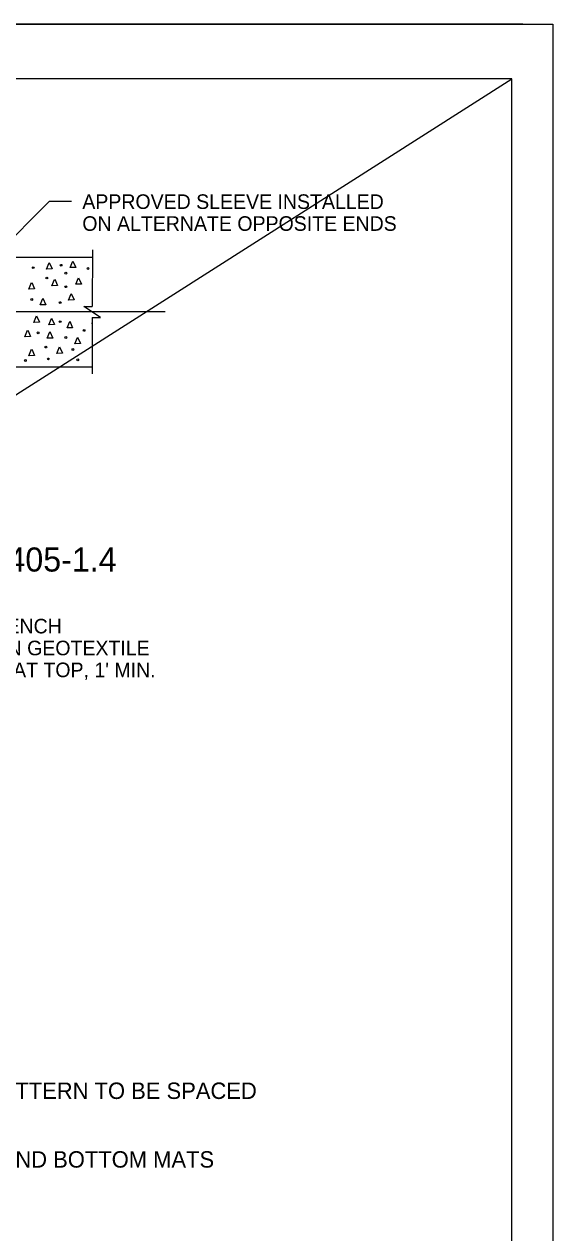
# Model space of a CAD drawing. Extents: x 212974.83 to 212977.76, y 620258.42 to 620260.25.
# Drawn here: x 212977.362 to 212977.765, y 620259.33 to 620260.25 of the extents above; entities that cross this region are included whole.
import ezdxf

# ---------------------------------------------------------------- set-up
doc = ezdxf.new("R2010")
doc.units = 0
for name, color, linetype in [('1', 7, 'Continuous'), ('10', 7, 'Continuous'), ('3', 7, 'Continuous'), ('41', 7, 'Continuous'), ('5', 7, 'Continuous')]:
    doc.layers.add(name, color=color, linetype=linetype)

msp = doc.modelspace()

# ---------------------------------------------------------------- linework, layer by layer
at = {"layer": '1'}
for p, q in [((212977.74209, 620260.25049), (212974.83055, 620260.25049)), ((212977.73376, 620260.20882), (212974.98381, 620260.20882)), ((212977.73376, 620258.45885), (212977.73376, 620260.20882)), ((212977.73376, 620258.45885), (212977.73376, 620260.20882))]:
    msp.add_line(p, q, dxfattribs=at)
at = {"layer": '10'}
for p, q in [((212977.3815, 620260.11537), (212977.29746, 620260.03138)), ((212977.41356, 620260.02252), (212977.41413, 620260.02309))]:
    msp.add_line(p, q, dxfattribs=at)
for points in [[(212977.38135, 620260.06897), (212977.38357, 620260.06412), (212977.37927, 620260.06393), (212977.3813, 620260.06883)], [(212977.39946, 620260.07018), (212977.40169, 620260.06533), (212977.39738, 620260.06513), (212977.39941, 620260.07003)], [(212977.38557, 620260.05628), (212977.3878, 620260.05143), (212977.38349, 620260.05124), (212977.38552, 620260.05614)], [(212977.40369, 620260.05749), (212977.40591, 620260.05264), (212977.40161, 620260.05244), (212977.40364, 620260.05734)], [(212977.36806, 620260.05387), (212977.37029, 620260.04902), (212977.36598, 620260.04882), (212977.36801, 620260.05372)], [(212977.37652, 620260.04178), (212977.37874, 620260.03693), (212977.37444, 620260.03673), (212977.37647, 620260.04163)], [(212977.39825, 620260.04541), (212977.40048, 620260.04056), (212977.39617, 620260.04036), (212977.3982, 620260.04526)], [(212977.37169, 620260.02849), (212977.37391, 620260.02364), (212977.3696, 620260.02344), (212977.37164, 620260.02834)], [(212977.38316, 620260.02668), (212977.38539, 620260.02183), (212977.38108, 620260.02163), (212977.38311, 620260.02653)], [(212977.39705, 620260.02426), (212977.39927, 620260.01941), (212977.39497, 620260.01921), (212977.397, 620260.02411)], [(212977.36504, 620260.01761), (212977.36727, 620260.01276), (212977.36296, 620260.01256), (212977.36499, 620260.01746)], [(212977.38195, 620260.0164), (212977.38418, 620260.01155), (212977.37987, 620260.01136), (212977.3819, 620260.01626)], [(212977.40308, 620260.01217), (212977.40531, 620260.00732), (212977.401, 620260.00713), (212977.40303, 620260.01203)], [(212977.36806, 620260.00311), (212977.37029, 620259.99826), (212977.36598, 620259.99806), (212977.36801, 620260.00296)], [(212977.3892, 620260.00492), (212977.39142, 620260.00007), (212977.38712, 620259.99987), (212977.38915, 620260.00477)]]:
    msp.add_lwpolyline(points, dxfattribs=at)
for centre in [(212977.36928, 620260.0651), (212977.39042, 620260.06691), (212977.37955, 620260.05724), (212977.39404, 620260.06087), (212977.41095, 620260.06449), (212977.39404, 620260.05059), (212977.36808, 620260.04093), (212977.38981, 620260.03851), (212977.38981, 620260.02401), (212977.37291, 620260.01555), (212977.39404, 620260.01192), (212977.40793, 620260.01736), (212977.37894, 620260.00467), (212977.39947, 620260.00286), (212977.36325, 620259.9944), (212977.38076, 620259.99561), (212977.4031, 620259.995)]:
    msp.add_circle(centre, 0.000694, dxfattribs=at)
at = {"layer": '41'}
msp.add_lwpolyline([(212974.83055, 620260.25049), (212977.76493, 620260.25049), (212977.76493, 620258.41717), (212974.83055, 620258.41717)], close=True, dxfattribs=at)
at = {"layer": '5'}
for p, q in [((212974.98381, 620258.45885), (212977.73376, 620260.20882)), ((212977.39829, 620260.11537), (212977.3815, 620260.11537)), ((212977.41428, 620260.0786), (212977.41413, 620260.03555)), ((212977.14469, 620260.07305), (212977.41413, 620260.07305)), ((212977.46968, 620260.03138), (212976.80303, 620260.03138)), ((212977.40788, 620260.03555), (212977.41413, 620260.03555)), ((212977.42038, 620260.02721), (212977.40788, 620260.03555)), ((212977.41413, 620260.02721), (212977.41413, 620259.98416)), ((212977.41413, 620260.02721), (212977.42038, 620260.02721)), ((212977.14469, 620259.98972), (212977.41413, 620259.98972))]:
    msp.add_line(p, q, dxfattribs=at)

# ---------------------------------------------------------------- texts
at = {"layer": '3'}
for s, height, p in [('OUTLET TRENCH', 0.0111109, (212977.26636, 620259.78667)), ('WRAPPED IN GEOTEXTILE', 0.0111109, (212977.26636, 620259.77001)), ("FLAP OVER AT TOP, 1' MIN.", 0.0111109, (212977.26636, 620259.75334)), ('EXTRA REINFORCEMENT STEEL FOR EMBEDDED BEAM (EB) PATTERN TO BE SPACED', 0.0124998, (212976.83551, 620259.43224)), ('INSTALL REINFORCEMENT STEEL CHAIRS TO SEPARATE TOP AND BOTTOM MATS', 0.0124998, (212976.83551, 620259.37997))]:
    msp.add_text(s, height=height, dxfattribs=at).set_placement(p)
at = {"layer": '5'}
for s, height, p in [('APPROVED SLEEVE INSTALLED', 0.0111109, (212977.40663, 620260.10982)), ('ON ALTERNATE OPPOSITE ENDS', 0.0111109, (212977.40663, 620260.09315)), ('EXPANSION JOINT DETAIL-REFER TO CD-405-1.4', 0.0183332, (212976.85378, 620259.83376))]:
    msp.add_text(s, height=height, dxfattribs=at).set_placement(p)

doc.saveas('drawing.dxf')
